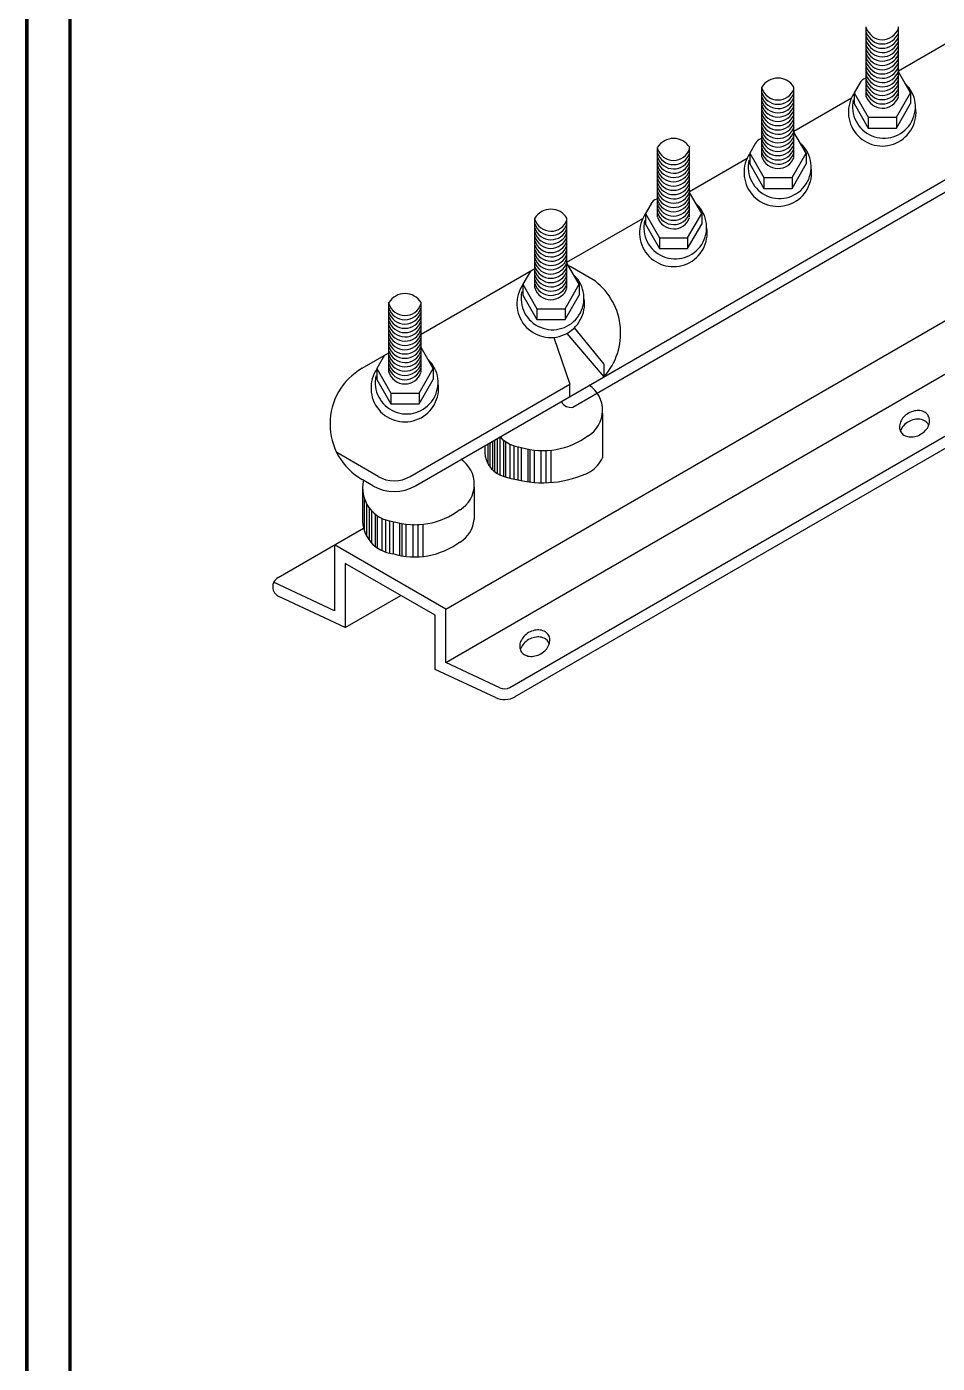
# Model space of a CAD drawing. Extents: x -508 to 92, y -98 to -31.
# Drawn here: x -508.38 to -499.87, y -51.1 to -38.62 of the extents above; entities that cross this region are included whole.
import ezdxf

# ---------------------------------------------------------------- set-up
doc = ezdxf.new("R2010")
doc.units = 0
doc.header["$MEASUREMENT"] = 0
doc.layers.add('E-DETAIL', color=4, linetype='CONTINUOUS')
doc.layers.add('H', color=2, linetype='CONTINUOUS')
doc.layers.add('UG-BORDER', color=20, linetype='CONTINUOUS', lineweight=80)

msp = doc.modelspace()

# ---------------------------------------------------------------- linework, layer by layer
at = {"layer": 'E-DETAIL'}
for p, q in [((-504.742, -42.905), (-493.135, -36.204)), ((-503.271, -42.171), (-493.887, -36.753)), ((-504.46, -44.058), (-492.278, -37.024)), ((-504.46, -44.558), (-492.278, -37.524)), ((-503.862, -44.79), (-491.778, -37.813)), ((-503.812, -44.876), (-491.778, -37.928)), ((-500.529, -39.269), (-500.529, -38.618)), ((-500.229, -39.269), (-500.229, -38.618)), ((-500.229, -39.029), (-499.69, -38.718)), ((-500.115, -39.236), (-500.229, -39.039)), ((-501.505, -39.832), (-501.505, -39.181)), ((-501.205, -39.832), (-501.205, -39.181)), ((-500.59, -39.144), (-500.643, -39.236)), ((-501.205, -39.592), (-500.666, -39.281)), ((-500.643, -39.236), (-500.511, -39.464)), ((-500.643, -39.236), (-500.643, -39.336)), ((-500.247, -39.464), (-500.115, -39.236)), ((-500.115, -39.236), (-500.115, -39.336)), ((-500.643, -39.336), (-500.511, -39.564)), ((-500.247, -39.564), (-500.115, -39.336)), ((-500.511, -39.464), (-500.247, -39.464)), ((-500.511, -39.464), (-500.511, -39.564)), ((-500.511, -39.564), (-500.247, -39.564)), ((-500.247, -39.464), (-500.247, -39.564)), ((-501.091, -39.799), (-501.205, -39.602)), ((-502.48, -40.395), (-502.48, -39.745)), ((-502.18, -40.395), (-502.18, -39.745)), ((-501.566, -39.707), (-501.618, -39.799)), ((-501.618, -39.799), (-501.487, -40.027)), ((-501.618, -39.799), (-501.618, -39.899)), ((-501.223, -40.027), (-501.091, -39.799)), ((-501.091, -39.799), (-501.091, -39.899)), ((-502.18, -40.156), (-501.641, -39.845)), ((-501.618, -39.899), (-501.487, -40.128)), ((-501.223, -40.128), (-501.091, -39.899)), ((-501.487, -40.027), (-501.223, -40.027)), ((-501.487, -40.027), (-501.487, -40.128)), ((-501.223, -40.027), (-501.223, -40.128)), ((-502.067, -40.362), (-502.18, -40.165)), ((-501.487, -40.128), (-501.223, -40.128)), ((-502.541, -40.271), (-502.594, -40.362)), ((-503.627, -41.057), (-503.627, -40.407)), ((-503.327, -41.057), (-503.327, -40.407)), ((-503.327, -40.818), (-502.617, -40.408)), ((-502.594, -40.362), (-502.462, -40.591)), ((-502.594, -40.362), (-502.594, -40.463)), ((-502.199, -40.591), (-502.067, -40.362)), ((-502.067, -40.362), (-502.067, -40.463)), ((-502.594, -40.463), (-502.462, -40.691)), ((-502.199, -40.691), (-502.067, -40.463)), ((-502.462, -40.591), (-502.199, -40.591)), ((-502.462, -40.591), (-502.462, -40.691)), ((-502.462, -40.691), (-502.199, -40.691)), ((-502.199, -40.591), (-502.199, -40.691)), ((-504.691, -41.49), (-503.627, -40.876)), ((-503.669, -40.9), (-503.741, -41.024)), ((-503.213, -41.024), (-503.327, -40.827)), ((-503.061, -40.996), (-503.298, -40.859)), ((-503.741, -41.024), (-503.741, -41.125)), ((-503.741, -41.024), (-503.609, -41.253)), ((-503.345, -41.253), (-503.213, -41.024)), ((-503.213, -41.024), (-503.213, -41.125)), ((-504.991, -41.845), (-504.991, -41.194)), ((-504.691, -41.845), (-504.691, -41.194)), ((-503.741, -41.125), (-503.609, -41.353)), ((-503.345, -41.353), (-503.213, -41.125)), ((-503.609, -41.253), (-503.609, -41.353)), ((-503.609, -41.253), (-503.345, -41.253)), ((-503.345, -41.253), (-503.345, -41.353)), ((-503.609, -41.353), (-503.345, -41.353)), ((-502.978, -41.771), (-503.258, -41.431)), ((-503.45, -41.52), (-503.299, -41.956)), ((-502.978, -41.887), (-503.326, -41.482)), ((-505.242, -41.808), (-504.991, -41.663)), ((-505.033, -41.687), (-505.105, -41.812)), ((-504.577, -41.812), (-504.691, -41.615)), ((-505.105, -41.812), (-504.973, -42.04)), ((-505.105, -41.812), (-505.105, -41.912)), ((-504.709, -42.04), (-504.577, -41.812)), ((-504.577, -41.812), (-504.577, -41.912)), ((-502.978, -41.887), (-502.978, -41.771)), ((-505.105, -41.912), (-504.973, -42.141)), ((-504.709, -42.141), (-504.577, -41.912)), ((-504.973, -42.04), (-504.709, -42.04)), ((-504.973, -42.04), (-504.973, -42.141)), ((-504.792, -42.818), (-503.299, -41.956)), ((-504.709, -42.04), (-504.709, -42.141)), ((-503.299, -42.072), (-503.299, -41.956)), ((-504.973, -42.141), (-504.709, -42.141)), ((-502.996, -42.228), (-502.996, -42.644)), ((-504.096, -42.532), (-504.096, -42.595)), ((-505.092, -42.818), (-505.479, -42.595)), ((-505.142, -42.905), (-505.242, -42.847)), ((-505.237, -42.939), (-505.237, -43.239)), ((-504.194, -42.92), (-504.194, -43.22)), ((-506.028, -43.763), (-505.228, -43.301)), ((-505.499, -43.458), (-505.499, -44.073)), ((-504.46, -44.058), (-505.499, -43.458)), ((-505.399, -43.631), (-505.399, -44.23)), ((-504.56, -44.115), (-505.399, -43.631)), ((-505.499, -44.073), (-506.069, -43.807)), ((-505.399, -44.23), (-506.021, -43.94)), ((-505.399, -44.23), (-504.881, -43.93)), ((-504.46, -44.558), (-504.46, -44.058)), ((-504.56, -44.621), (-504.56, -44.115)), ((-503.954, -44.794), (-504.46, -44.558)), ((-503.996, -44.884), (-504.56, -44.621))]:
    msp.add_line(p, q, dxfattribs=at)
for points in [[(-500.021, -42.425, 0.076822), (-499.974, -42.388, 0.086728), (-499.946, -42.344, 0.105778), (-499.937, -42.294, 0.124771), (-499.949, -42.252, 0.124771), (-499.979, -42.221, 0.105778), (-500.027, -42.204, 0.086728), (-500.079, -42.207, 0.076822), (-500.135, -42.228, 0.076822), (-500.181, -42.265, 0.086728), (-500.209, -42.31, 0.105778), (-500.219, -42.36, 0.124771), (-500.207, -42.401, 0.124771), (-500.177, -42.432, 0.105778), (-500.129, -42.449, 0.086728), (-500.076, -42.447, 0.076822)], [(-503.571, -44.475, 0.076822), (-503.524, -44.438, 0.086728), (-503.496, -44.393, 0.105778), (-503.487, -44.343, 0.124771), (-503.499, -44.302, 0.124771), (-503.529, -44.271, 0.105778), (-503.577, -44.254, 0.086728), (-503.629, -44.256, 0.076822), (-503.685, -44.278, 0.076822), (-503.731, -44.315, 0.086728), (-503.759, -44.359, 0.105778), (-503.768, -44.409, 0.124771), (-503.757, -44.451, 0.124771), (-503.726, -44.482, 0.105778), (-503.679, -44.499, 0.086728), (-503.626, -44.496, 0.076822)]]:
    msp.add_lwpolyline(points, format="xyb", close=True, dxfattribs=at)
for centre, radius, start, end in [((-500.378, -38.581), 0.158, 197.5417, 341.1112), ((-501.355, -39.275), 0.177, 31.9378, 148.0622), ((-501.354, -39.144), 0.158, 197.5417, 341.1112), ((-500.364, -39.365), 0.294, 167.5574, 47.1326), ((-500.503, -39.194), 0.1, 111.4269, 150), ((-500.318, -39.665), 0.606, 110.3375, 111.4269), ((-500.38, -39.416), 0.316, 145.2111, 8.3827), ((-500.378, -39.221), 0.158, 197.5417, 341.1112), ((-502.33, -39.838), 0.177, 31.9378, 148.0622), ((-501.479, -39.757), 0.1, 111.4269, 150), ((-501.294, -40.229), 0.606, 110.3375, 111.4269), ((-502.33, -39.708), 0.158, 197.5417, 341.1112), ((-501.356, -39.98), 0.316, 145.2111, 8.3827), ((-501.339, -39.928), 0.294, 167.5574, 47.1326), ((-501.354, -39.784), 0.158, 197.5417, 341.1112), ((-503.477, -40.5), 0.177, 31.9378, 148.0622), ((-502.315, -40.492), 0.294, 167.5574, 47.1326), ((-502.455, -40.321), 0.1, 111.4269, 150), ((-502.27, -40.792), 0.606, 110.3375, 111.4269), ((-503.477, -40.37), 0.158, 197.5417, 341.1112), ((-502.332, -40.543), 0.316, 145.2111, 8.3827), ((-502.33, -40.348), 0.158, 197.5417, 341.1112), ((-503.462, -41.154), 0.294, 167.5574, 47.1326), ((-503.448, -41.119), 0.3, 60, 66.1539), ((-503.479, -41.205), 0.316, 145.2111, 8.3827), ((-503.477, -41.01), 0.158, 197.5417, 341.1112), ((-503.439, -41.48), 0.614, 318.5992, 52.0534), ((-504.841, -41.288), 0.177, 31.9378, 148.0622), ((-504.841, -41.157), 0.158, 197.5417, 341.1112), ((-504.942, -42.328), 0.6, 120, 240), ((-504.843, -41.993), 0.316, 145.2111, 8.3827), ((-504.826, -41.941), 0.294, 167.5574, 47.1326), ((-504.841, -41.797), 0.158, 197.5417, 341.1112), ((-503.274, -42.2), 0.28, 301.5627, 56.6279), ((-503.292, -42.077), 0.0968, 205.523, 282.9), ((-503.722, -42.232), 0.317, 223.2693, 264.1204), ((-503.551, -41.876), 0.702, 253.0784, 306.9311), ((-504.473, -42.892), 0.28, 301.5627, 56.6279), ((-503.852, -42.582), 0.244, 183.1378, 244.8437), ((-503.254, -42.535), 0.28, 301.5627, 337.1856), ((-504.942, -42.559), 0.3, 240, 300), ((-503.643, -41.989), 0.873, 248.95, 258.6038), ((-503.554, -41.867), 1.011, 255.0666, 296.2504), ((-504.921, -42.924), 0.317, 167.2789, 264.1204), ((-504.942, -42.559), 0.4, 240, 300), ((-504.749, -42.568), 0.702, 253.0784, 306.9311), ((-504.921, -43.225), 0.317, 177.3135, 264.1204), ((-504.473, -43.193), 0.28, 301.5627, 354.3657), ((-504.749, -42.868), 0.702, 253.0784, 306.9311), ((-505.978, -43.85), 0.1, 120, 245), ((-503.912, -44.703), 0.1, 245, 300), ((-503.912, -44.703), 0.2, 245, 300)]:
    msp.add_arc(centre, radius, start, end, dxfattribs=at)
at = {"layer": 'H'}
for p, q in [((-503.956, -42.446), (-503.956, -42.803)), ((-504.067, -42.515), (-504.067, -42.692)), ((-504.047, -42.504), (-504.047, -42.727)), ((-504.024, -42.49), (-504.024, -42.749)), ((-504.003, -42.478), (-504.003, -42.773)), ((-503.978, -42.464), (-503.978, -42.785)), ((-503.921, -42.479), (-503.921, -42.815)), ((-503.903, -42.497), (-503.903, -42.821)), ((-503.86, -42.517), (-503.86, -42.831)), ((-503.825, -42.531), (-503.825, -42.841)), ((-503.787, -42.54), (-503.787, -42.849)), ((-503.754, -42.548), (-503.754, -42.858)), ((-503.693, -42.563), (-503.693, -42.869)), ((-503.673, -42.567), (-503.673, -42.871)), ((-503.633, -42.573), (-503.633, -42.875)), ((-503.477, -42.574), (-503.477, -42.874)), ((-503.571, -42.577), (-503.571, -42.878)), ((-503.523, -42.577), (-503.523, -42.874)), ((-505.222, -43.021), (-505.222, -43.322)), ((-505.201, -43.071), (-505.201, -43.371)), ((-505.177, -43.111), (-505.177, -43.411)), ((-505.154, -43.138), (-505.154, -43.439)), ((-505.12, -43.17), (-505.12, -43.471)), ((-505.101, -43.189), (-505.101, -43.485)), ((-505.058, -43.209), (-505.058, -43.513)), ((-505.023, -43.223), (-505.023, -43.523)), ((-504.986, -43.232), (-504.986, -43.533)), ((-504.952, -43.24), (-504.952, -43.541)), ((-504.891, -43.255), (-504.891, -43.552)), ((-504.872, -43.259), (-504.872, -43.559)), ((-504.832, -43.265), (-504.832, -43.56)), ((-504.769, -43.264), (-504.769, -43.564)), ((-504.722, -43.266), (-504.722, -43.566)), ((-504.675, -43.266), (-504.675, -43.566))]:
    msp.add_line(p, q, dxfattribs=at)
for points in [[(-499.945, -42.34, 0.025047), (-499.949, -42.332, 0.124771), (-499.979, -42.301, 0.105778), (-500.027, -42.284, 0.086728), (-500.079, -42.286, 0.076822), (-500.135, -42.308, 0.076822), (-500.181, -42.345, 0.086728), (-500.209, -42.39, 0.0086), (-500.211, -42.393, 0.0086)], [(-503.492, -44.382, 0.044972), (-503.499, -44.367, 0.124771), (-503.529, -44.336, 0.105778), (-503.577, -44.319, 0.086728), (-503.629, -44.322, 0.076822), (-503.685, -44.343, 0.076822), (-503.731, -44.38, 0.086728), (-503.759, -44.425, 0.025446), (-503.763, -44.436, 0.025446)]]:
    msp.add_lwpolyline(points, format="xyb", dxfattribs=at)
for centre in [(-500.378, -38.621), (-500.378, -38.661), (-500.378, -38.701), (-500.378, -38.741), (-500.378, -38.781), (-500.378, -38.821), (-500.378, -38.861), (-500.378, -38.901), (-500.378, -38.941), (-500.378, -38.981), (-500.378, -39.021), (-500.378, -39.061), (-500.378, -39.101), (-500.378, -39.141), (-501.354, -39.184), (-501.354, -39.224), (-501.354, -39.264), (-500.378, -39.181), (-501.354, -39.304), (-501.354, -39.344), (-501.354, -39.384), (-501.354, -39.424), (-501.354, -39.464), (-501.354, -39.504), (-501.354, -39.544), (-501.354, -39.584), (-501.354, -39.624), (-502.33, -39.748), (-501.354, -39.664), (-501.354, -39.704), (-501.354, -39.744), (-502.33, -39.788), (-502.33, -39.828), (-502.33, -39.868), (-502.33, -39.908), (-502.33, -39.948), (-502.33, -39.988), (-502.33, -40.028), (-502.33, -40.068), (-502.33, -40.108), (-502.33, -40.148), (-502.33, -40.188), (-502.33, -40.228), (-502.33, -40.268), (-502.33, -40.308), (-503.477, -40.41), (-503.477, -40.45), (-503.477, -40.49), (-503.477, -40.53), (-503.477, -40.57), (-503.477, -40.61), (-503.477, -40.65), (-503.477, -40.69), (-503.477, -40.73), (-503.477, -40.77), (-503.477, -40.81), (-503.477, -40.85), (-503.477, -40.89), (-503.477, -40.93), (-503.477, -40.97), (-504.841, -41.197), (-504.841, -41.237), (-504.841, -41.277), (-504.841, -41.317), (-504.841, -41.357), (-504.841, -41.397), (-504.841, -41.437), (-504.841, -41.477), (-504.841, -41.517), (-504.841, -41.557), (-504.841, -41.597), (-504.841, -41.637), (-504.841, -41.677), (-504.841, -41.717), (-504.841, -41.757)]:
    msp.add_arc(centre, 0.158, 197.5417, 341.1112, dxfattribs=at)
at = {"layer": 'UG-BORDER'}
for p, q in [((-508.377, -31.142), (-508.377, -97.842)), ((-508.377, -97.842), (-508.377, -31.142)), ((-507.973, -31.547), (-507.973, -97.438))]:
    msp.add_line(p, q, dxfattribs=at)

doc.saveas('drawing.dxf')
